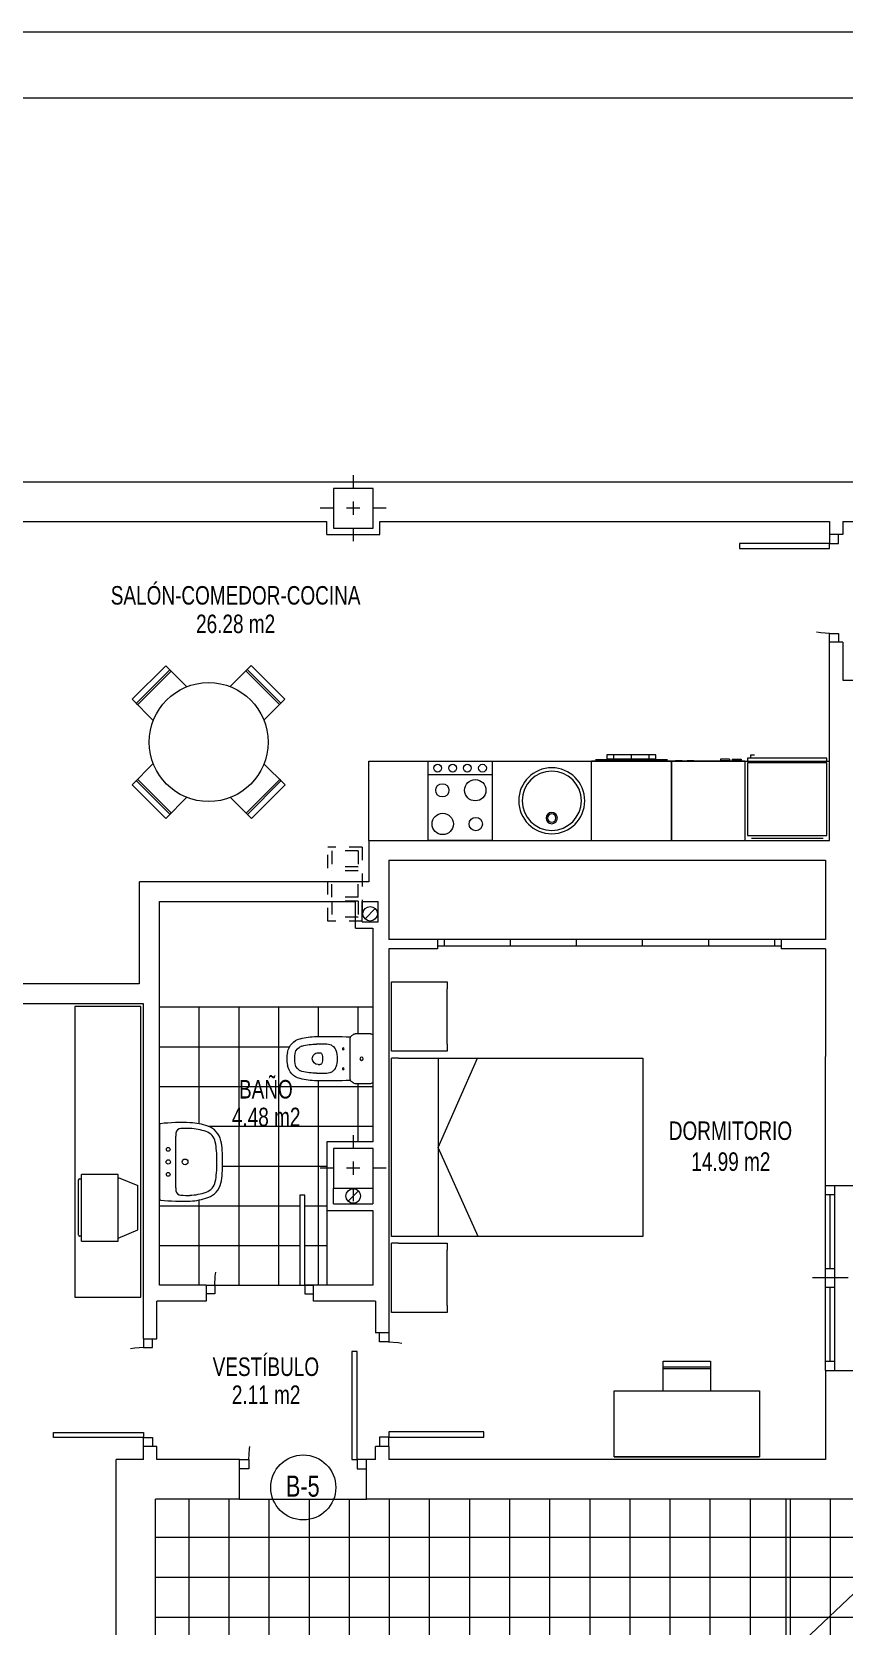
# Model space of a CAD drawing. Header units: millimetres. Extents: x 1426 to 1585, y -58 to 4.
# Drawn here: x 1433.61 to 1439.75, y -40.1 to -28.03 of the extents above; entities that cross this region are included whole.
import ezdxf
from ezdxf.enums import TextEntityAlignment as Align

# ---------------------------------------------------------------- set-up
doc = ezdxf.new("R2010")
doc.units = ezdxf.units.MM
doc.header["$LTSCALE"] = 0.35
for name, pattern in [('DASHDOT', [1, 0.5, -0.25, 0, -0.25]), ('HIDDEN', [0.375, 0.25, -0.125]), ('PUNTOS', [6.35, 0, -6.35])]:
    doc.linetypes.add(name, pattern=pattern)
for name, color, linetype, lineweight in [('BAJANTES', 9, 'Continuous', 0), ('BARRIDO_PUERTA', 251, 'PUNTOS', 0), ('CARPINTERIA', 4, 'Continuous', 0), ('COCINA', 7, 'Continuous', 0), ('ESCALERAS', 7, 'Continuous', 0), ('FORMATO', 7, 'Continuous', 0), ('GRAFISMOS', 8, 'DASHDOT', 0), ('MUEBLES', 7, 'Continuous', 0), ('MUROS', 1, 'Continuous', 0), ('OCULTO', 11, 'HIDDEN', 0), ('PENDIENTES', 250, 'Continuous', 0), ('PILARES', 7, 'Continuous', 0), ('SANITARIOS', 7, 'Continuous', 0), ('SHUNT', 9, 'Continuous', 0), ('SOLERIA', 251, 'Continuous', 0), ('SUPERFICIES', 2, 'Continuous', 0), ('TEXTOS', 3, 'Continuous', 0)]:
    doc.layers.add(name, color=color, linetype=linetype, lineweight=lineweight)
doc.styles.add('SWIS721 Lt', font='swisscl.ttf')

# ---------------------------------------------------------------- blocks, each defined once
blk = doc.blocks.new('SHUNT 56x21 OCULTO')
at = {"layer": 'OCULTO'}
for p, q in [((0, 0.26), (0, 0)), ((0.56, 0.26), (0, 0.26)), ((0.56, 0.26), (0.56, 0)), ((0.15, 0.23), (0.03, 0.23)), ((0.03, 0.23), (0.03, 0.03)), ((0.15, 0.23), (0.15, 0.03)), ((0.18, 0.23), (0.18, 0.03)), ((0.18, 0.23), (0.38, 0.23)), ((0.38, 0.23), (0.38, 0.03)), ((0.53, 0.23), (0.41, 0.23)), ((0.41, 0.23), (0.41, 0.03)), ((0.53, 0.23), (0.53, 0.03)), ((0, 0), (0.56, 0)), ((0.15, 0.03), (0.03, 0.03)), ((0.18, 0.03), (0.38, 0.03)), ((0.53, 0.03), (0.41, 0.03))]:
    blk.add_line(p, q, dxfattribs=at)
blk = doc.blocks.new('C FREGADERO1')
at = {"layer": 'SANITARIOS'}
for centre, radius in [((0, -0.3), 0.25), ((0, -0.3), 0.224), ((0, -0.169), 0.0423), ((0, -0.169), 0.0315)]:
    blk.add_circle(centre, radius, dxfattribs=at)
blk = doc.blocks.new('C FRIGORIFICO')
at = {"layer": 'COCINA'}
for p, q in [((0.62, -0.036), (0.02, -0.036)), ((0.02, -0.036), (0.02, -0.586)), ((0.592, -0.017), (0.049, -0.017)), ((0.62, -0.586), (0.62, -0.036)), ((0.02, -0.586), (0.62, -0.586)), ((0.62, -0.6), (0.02, -0.6)), ((0.02, -0.6), (0.02, -0.623)), ((0.62, -0.623), (0.62, -0.6)), ((0.02, -0.623), (0.62, -0.623)), ((0.597, -0.647), (0.567, -0.647)), ((0.597, -0.623), (0.597, -0.647))]:
    blk.add_line(p, q, dxfattribs=at)
blk = doc.blocks.new('C LAVADORA')
at = {"layer": 'SANITARIOS'}
for p, q in [((-0.303, 0), (-0.303, -0.6)), ((-0.303, 0), (0.303, 0)), ((0.303, 0), (0.303, -0.6)), ((0.303, -0.6), (-0.303, -0.6)), ((0.272, -0.61), (-0.272, -0.61)), ((-0.187, -0.618), (0.184, -0.618)), ((-0.187, -0.648), (-0.187, -0.618)), ((0.184, -0.648), (-0.187, -0.648)), ((-0.134, -0.618), (-0.134, -0.648)), ((0, -0.618), (0, -0.648)), ((0.131, -0.648), (0.131, -0.618)), ((0.184, -0.618), (0.184, -0.648))]:
    blk.add_line(p, q, dxfattribs=at)
blk.add_lwpolyline([(0.184, -0.648), (-0.187, -0.648), (-0.187, -0.618), (0.184, -0.618), (0.184, -0.648)], dxfattribs=at)
blk = doc.blocks.new('C LAVAVAJILLAS')
at = {"layer": 'SANITARIOS'}
for p, q in [((-0.278, -0.6), (-0.278, 0)), ((-0.278, 0), (0.278, 0)), ((0.278, -0.6), (0.278, 0)), ((0.278, -0.6), (-0.278, -0.6)), ((-0.248, -0.605), (-0.196, -0.605)), ((-0.159, -0.605), (-0.107, -0.605)), ((0.093, -0.605), (0.161, -0.605)), ((0.093, -0.615), (0.093, -0.605)), ((0.161, -0.615), (0.093, -0.615)), ((0.161, -0.615), (0.161, -0.605)), ((0.249, -0.605), (0.182, -0.605)), ((0.182, -0.615), (0.182, -0.605)), ((0.182, -0.615), (0.249, -0.615)), ((0.249, -0.615), (0.249, -0.605))]:
    blk.add_line(p, q, dxfattribs=at)
blk = doc.blocks.new('C COCINA')
at = {"layer": 'COCINA'}
blk.add_line((0.242, -0.499), (-0.242, -0.499), dxfattribs=at)
blk.add_lwpolyline([(0.242, -0.6), (-0.242, -0.6), (-0.242, 0), (0.242, 0)], close=True, dxfattribs=at)
for centre, radius in [((-0.117, -0.124), 0.0504), ((0.133, -0.125), 0.0808), ((-0.113, -0.38), 0.0808), ((0.136, -0.379), 0.0504), ((-0.168, -0.547), 0.0297), ((-0.053, -0.547), 0.0297), ((0.058, -0.547), 0.0297), ((0.171, -0.547), 0.0297)]:
    blk.add_circle(centre, radius, dxfattribs=at)
blk = doc.blocks.new('PILAR 30x30')
at = {"layer": 'GRAFISMOS', "ltscale": 0.5}
for p, q in [((0, 0.25), (0, -0.25)), ((0.25, 0), (-0.25, 0))]:
    blk.add_line(p, q, dxfattribs=at)
at = {"layer": 'PILARES'}
blk.add_lwpolyline([(0.15, -0.15), (0.15, 0.15), (-0.15, 0.15), (-0.15, -0.15)], close=True, dxfattribs=at)
blk = doc.blocks.new('mes')
at = {"layer": 'MUEBLES'}
for p, q in [((-0.18, 0.52), (-0.18, 0.746)), ((-0.18, 0.746), (0.18, 0.746)), ((0.18, 0.746), (0.18, 0.52)), ((-0.18, 0.688), (-0.18, 0.702)), ((-0.18, 0.702), (0.18, 0.702)), ((0.18, 0.688), (-0.18, 0.688)), ((-0.55, 0.52), (0.55, 0.52)), ((-0.55, 0.02), (-0.55, 0.52)), ((0.55, 0.52), (0.55, 0.02)), ((0.55, 0.02), (-0.55, 0.02)), ((-0.55, 0.02), (0.55, 0.02))]:
    blk.add_line(p, q, dxfattribs=at)
blk = doc.blocks.new('M MESA o90')
at = {"layer": 'MUEBLES'}
for p, q in [((-0.18, 0.412), (-0.18, 0.638)), ((-0.18, 0.638), (0.18, 0.638)), ((0.18, 0.638), (0.18, 0.412)), ((-0.18, 0.58), (-0.18, 0.594)), ((-0.18, 0.594), (0.18, 0.594)), ((0.18, 0.58), (-0.18, 0.58)), ((-0.638, -0.178), (-0.638, 0.182)), ((-0.638, 0.182), (-0.412, 0.182)), ((-0.594, -0.178), (-0.594, 0.182)), ((-0.58, 0.182), (-0.58, -0.178)), ((0.638, 0.182), (0.412, 0.182)), ((0.58, 0.182), (0.58, -0.178)), ((0.594, -0.178), (0.594, 0.182)), ((0.638, -0.178), (0.638, 0.182)), ((-0.412, -0.178), (-0.638, -0.178)), ((-0.58, -0.178), (-0.594, -0.178)), ((0.412, -0.178), (0.638, -0.178)), ((0.58, -0.178), (0.594, -0.178)), ((-0.18, -0.638), (-0.18, -0.412)), ((0.18, -0.412), (0.18, -0.638)), ((-0.18, -0.58), (0.18, -0.58)), ((0.18, -0.594), (-0.18, -0.594)), ((0.18, -0.58), (0.18, -0.594)), ((0.18, -0.638), (-0.18, -0.638))]:
    blk.add_line(p, q, dxfattribs=at)
blk.add_circle((0, 0), 0.45, dxfattribs=at)
blk = doc.blocks.new('S LAVABO1')
at = {"layer": 'SANITARIOS'}
for p, q in [((0.296, 0), (-0.296, 0)), ((-0.207, -0.13), (0.207, -0.13))]:
    blk.add_line(p, q, dxfattribs=at)
for centre, radius in [((-0.1, -0.07), 0.015), ((0, -0.07), 0.0175), ((0.1, -0.07), 0.015), ((0, -0.205), 0.023)]:
    blk.add_circle(centre, radius, dxfattribs=at)
for centre, radius, start, end in [((-0.296, -0.01), 0.01, 90, 173.6262), ((0.296, -0.01), 0.01, 6.3738, 90), ((1.185, -0.175), 1.5, 173.6262, 182.693), ((-1.185, -0.175), 1.5, 357.307, 6.3738), ((0.186, -0.222), 0.5, 182.693, 199.3406), ((1.186, -0.221), 1.454, 178.0234, 180.898), ((0.186, -0.222), 0.454, 182.693, 199.3406), ((-0.227, -0.171), 0.04, 95.5937, 179.6995), ((-0.207, -0.38), 0.25, 90, 95.5937), ((0.207, -0.38), 0.25, 84.4063, 90), ((0.227, -0.171), 0.04, 0.3005, 84.4063), ((-0.186, -0.222), 0.454, 340.6594, 357.307), ((-1.186, -0.221), 1.454, 359.102, 1.9766), ((-0.186, -0.222), 0.5, 340.6594, 357.307), ((-0.135, -0.335), 0.114, 199.3406, 257.4429), ((0.135, -0.335), 0.114, 282.5571, 340.6594), ((-0.135, -0.335), 0.16, 199.3406, 257.4429), ((-0.061, -0.003), 0.5, 257.4429, 266.4982), ((-0.061, -0.003), 0.454, 257.4429, 266.4982), ((0, 0.995), 1.5, 266.4982, 273.5018), ((0, 0.995), 1.454, 266.4982, 273.5018), ((0.061, -0.003), 0.454, 273.5018, 282.5571), ((0.061, -0.003), 0.5, 273.5018, 282.5571), ((0.135, -0.335), 0.16, 282.5571, 340.6594)]:
    blk.add_arc(centre, radius, start, end, dxfattribs=at)
blk = doc.blocks.new('S INODORO1')
at = {"layer": 'SANITARIOS'}
for p, q in [((0.188, 0), (-0.188, 0)), ((-0.2, -0.018), (-0.2, -0.141)), ((0.2, -0.018), (0.2, -0.141)), ((-0.192, -0.157), (-0.188, -0.162)), ((-0.164, -0.18), (0.164, -0.18)), ((0.192, -0.157), (0.188, -0.162)), ((-0.047, -0.437), (-0.047, -0.424)), ((0.047, -0.437), (0.047, -0.424))]:
    blk.add_line(p, q, dxfattribs=at)
blk.add_lwpolyline([(0.118, -0.367, 0.314585), (0.068, -0.297)], format="xyb", dxfattribs=at)
for centre, radius in [((0, -0.09), 0.0135), ((0, -0.09), 0.0135), ((-0.08, -0.236), 0.0075), ((0.08, -0.236), 0.0075)]:
    blk.add_circle(centre, radius, dxfattribs=at)
for centre, radius, start, end in [((0.18, -0.018), 0.02, 0, 65.6901), ((-0.18, -0.018), 0.02, 114.3099, 180), ((-0.181, -0.141), 0.019, 180, 235.0628), ((-0.164, -0.155), 0.025, 196.2152, 246.6224), ((5.322, -0.383), 5.5, 177.8638, 180.7095), ((-0.164, -0.155), 0.025, 246.6224, 270), ((0.164, -0.155), 0.025, 270, 293.3776), ((0.164, -0.155), 0.025, 293.3776, 343.7848), ((-5.322, -0.383), 5.5, 359.2905, 2.1362), ((0.181, -0.141), 0.019, 304.9372, 0), ((-0.043, -0.368), 0.075, 109.984, 179.8352), ((5.322, -0.383), 5.44, 179.8352, 180.7095), ((0, -0.485), 0.2, 70.016, 109.984), ((-5.322, -0.383), 5.44, 359.2905, 0.1648), ((0.373, -0.444), 0.55, 180.7095, 194.5395), ((0.373, -0.444), 0.49, 180.7095, 194.5395), ((-0.027, -0.424), 0.02, 99.7151, 180), ((0, -0.437), 0.047, 180, 270), ((0, -0.582), 0.18, 80.2849, 99.7151), ((0, -0.437), 0.047, 270, 0), ((0.027, -0.424), 0.02, 0, 80.2849), ((-0.373, -0.444), 0.49, 345.4605, 359.2905), ((-0.373, -0.444), 0.55, 345.4605, 359.2905), ((-0.03, -0.549), 0.134, 194.5395, 261.1838), ((-0.03, -0.549), 0.074, 194.5395, 261.1838), ((0, -0.355), 0.27, 261.1838, 278.8162), ((0.03, -0.549), 0.074, 278.8162, 345.4605), ((0.03, -0.549), 0.134, 278.8162, 345.4605), ((0, -0.355), 0.33, 261.1838, 278.8162)]:
    blk.add_arc(centre, radius, start, end, dxfattribs=at)
blk = doc.blocks.new('A$C70ED1BAF')
at = {"layer": 'MUEBLES'}
for p, q in [((0, 2.504), (0.42, 2.504)), ((0, 1.979), (0, 2.504)), ((0.42, 2.504), (0.42, 2.451)), ((0.42, 2.031), (0.42, 2.451)), ((0.053, 1.979), (0, 1.979)), ((0.42, 1.979), (0.053, 1.979)), ((0.42, 2.031), (0.42, 1.979)), ((0.053, 1.926), (0, 1.926)), ((0, 0.576), (0, 1.926)), ((0.053, 1.926), (1.9, 1.926)), ((0.352, 1.251), (0.651, 1.926)), ((0.352, 1.926), (0.352, 0.576)), ((1.9, 1.926), (1.9, 0.576)), ((0.656, 0.576), (0.352, 1.251)), ((0.053, 0.576), (0, 0.576)), ((0.053, 0.525), (0, 0.525)), ((0, 0), (0, 0.525)), ((1.9, 0.576), (0.053, 0.576)), ((0.053, 0.525), (0.42, 0.525)), ((0.42, 0.525), (0.42, 0.473)), ((0.42, 0.053), (0.42, 0.473)), ((0.42, 0), (0, 0)), ((0.42, 0.053), (0.42, 0))]:
    blk.add_line(p, q, dxfattribs=at)
blk = doc.blocks.new('M TV')
at = {"layer": 'MUEBLES'}
for p, q in [((-0.23, -0.172), (-0.168, -0.023)), ((0.168, -0.023), (-0.168, -0.023)), ((0.23, -0.172), (0.168, -0.023)), ((-0.252, -0.172), (-0.252, -0.45)), ((0.252, -0.172), (-0.252, -0.172)), ((0.252, -0.45), (0.252, -0.172)), ((0.252, -0.45), (-0.252, -0.45)), ((0.205, -0.474), (-0.209, -0.474)), ((0.215, -0.45), (0.215, -0.464))]:
    blk.add_line(p, q, dxfattribs=at)
blk.add_lwpolyline([(-0.219, -0.464), (-0.219, -0.45)], dxfattribs=at)
for centre, start, end in [((-0.209, -0.464), 180, 270), ((0.205, -0.464), 270, 0)]:
    blk.add_arc(centre, 0.0101, start, end, dxfattribs=at)
blk = doc.blocks.new('bajante')
at = {"layer": 'BAJANTES'}
blk.add_line((-0.039, -0.039), (0.039, 0.039), dxfattribs=at)
blk.add_circle((0, 0), 0.055, dxfattribs=at)
blk = doc.blocks.new('ARMARIO 5H')
at = {"layer": 'CARPINTERIA'}
for p, q in [((0, 0.05), (2.6, 0.05)), ((0, 0), (2.6, 0)), ((0.05, 0.05), (0.05, 0)), ((0.55, 0.05), (0.55, 0)), ((1.05, 0.05), (1.05, 0)), ((1.55, 0.05), (1.55, 0)), ((2.05, 0.05), (2.05, 0)), ((2.55, 0.05), (2.55, 0))]:
    blk.add_line(p, q, dxfattribs=at)
blk = doc.blocks.new('C P072')
at = {"layer": 'BARRIDO_PUERTA'}
blk.add_arc((0.068, -0.001), 0.722, 0.0689, 86.658, dxfattribs=at)
at = {"layer": 'CARPINTERIA'}
for p, q in [((0.07, 0.72), (0.11, 0.72)), ((0.07, 0), (0.07, 0.72)), ((0.11, 0.72), (0.11, 0)), ((0, 0), (0.07, 0)), ((0.11, 0), (0.07, 0)), ((0.07, 0), (0.07, -0.07)), ((0.79, 0), (0.79, -0.07)), ((0.86, 0), (0.79, 0)), ((0.07, -0.07), (0, -0.07)), ((0.79, -0.07), (0.86, -0.07))]:
    blk.add_line(p, q, dxfattribs=at)
blk = doc.blocks.new('C VA140')
at = {"layer": 'CARPINTERIA'}
for p, q in [((0.7, 0), (0, 0)), ((0.07, 0), (0.07, -0.07)), ((0.63, 0), (0.63, -0.07)), ((0.7, -0.17), (0.7, 0.1)), ((1.4, 0), (0.7, 0)), ((0.77, 0), (0.77, -0.07)), ((1.33, 0), (1.33, -0.07)), ((0.7, -0.07), (0, -0.07)), ((0.63, -0.035), (0.07, -0.035)), ((1.4, -0.07), (0.7, -0.07)), ((1.33, -0.035), (0.77, -0.035)), ((-0.05, -0.35), (-0.05, -0.3)), ((1.45, -0.35), (-0.05, -0.35)), ((1.45, -0.3), (1.45, -0.35))]:
    blk.add_line(p, q, dxfattribs=at)
blk = doc.blocks.new('C P082')
at = {"layer": 'BARRIDO_PUERTA'}
blk.add_arc((0.07, 0), 0.82, 0, 87.204, dxfattribs=at)
at = {"layer": 'CARPINTERIA'}
for p, q in [((0.07, 0.819), (0.11, 0.819)), ((0.07, 0), (0.07, 0.819)), ((0.11, 0.819), (0.11, 0)), ((0, 0), (0.07, 0)), ((0.11, 0), (0.07, 0)), ((0.07, 0), (0.07, -0.07)), ((0.89, 0), (0.89, -0.07)), ((0.96, 0), (0.89, 0)), ((0.07, -0.07), (0, -0.07)), ((0.89, -0.07), (0.96, -0.07))]:
    blk.add_line(p, q, dxfattribs=at)

msp = doc.modelspace()

# ---------------------------------------------------------------- hatches: boundary and pattern name
at = {"layer": 'SOLERIA'}
h = msp.add_hatch(dxfattribs=at)
h.set_pattern_fill('ANSI37', color=256, scale=2.405, angle=45, style=0)
h.set_pattern_definition([(90, (1434.57225, -37.51548), (-0.300625, 3e-17), []), (180, (1434.57225, -37.51548), (-3e-17, -0.300625), [])])
h.paths.add_polyline_path([(1435.634, -36.835), (1435.672, -36.835), (1435.672, -37.515), (1435.738, -37.515), (1435.838, -37.515), (1435.838, -36.95), (1435.838, -36.43), (1436.186, -36.43), (1436.186, -35.979, -0.294743), (1436.169, -35.99), (1436.053, -35.99, -0.244989), (1436.038, -35.982), (1436.033, -35.978, -0.223559), (1436.018, -35.965, -0.012417), (1435.76, -35.968, -0.060418), (1435.636, -35.952, -0.299274), (1435.542, -35.849, -0.077088), (1435.542, -35.753, -0.299274), (1435.636, -35.65, -0.060418), (1435.76, -35.633, -0.012417), (1436.018, -35.636, -0.223559), (1436.033, -35.623), (1436.038, -35.619, -0.244989), (1436.053, -35.612), (1436.169, -35.612, -0.294743), (1436.186, -35.623), (1436.186, -35.412), (1434.572, -35.412), (1434.572, -36.302, -0.381994), (1434.581, -36.293, -0.039582), (1434.805, -36.286, -0.072767), (1434.939, -36.312, -0.259094), (1435.037, -36.422, -0.039532), (1435.047, -36.496, -0.030568), (1435.047, -36.669, -0.039532), (1435.037, -36.743, -0.259094), (1434.939, -36.853, -0.072767), (1434.805, -36.879, -0.039582), (1434.581, -36.872, -0.381994), (1434.572, -36.862), (1434.572, -37.515), (1434.925, -37.515), (1434.991, -37.515, -0.396883)])
h.paths.add_polyline_path([(1435.634, -36.835, 0.396883), (1434.991, -37.515), (1435.634, -37.515)])
h = msp.add_hatch(dxfattribs=at)
h.set_pattern_fill('ANSI37', color=256, scale=2.4267, angle=45, style=0)
h.set_pattern_definition([(90, (1449.35593, -40.63548), (-0.3033375, 6e-17), []), (180, (1449.35593, -40.63548), (-6e-17, -0.3033375), [])])
h.paths.add_polyline_path([(1434.543, -39.135), (1439.912, -39.135), (1439.912, -38.585), (1440.312, -38.585), (1440.312, -36.485), (1443.912, -36.485), (1443.912, -37.945), (1445.962, -37.945), (1445.962, -36.085), (1447.612, -36.085), (1447.612, -36.485), (1453.419, -36.485), (1453.419, -36.085), (1453.589, -36.085), (1453.589, -36.575), (1453.629, -36.575), (1453.629, -36.085), (1454.799, -36.085), (1454.799, -36.575), (1454.839, -36.575), (1454.839, -36.085), (1455.689, -36.085), (1455.689, -36.485), (1457.963, -36.485), (1457.963, -38.585), (1459.513, -38.585), (1459.513, -39.045), (1460.613, -39.045), (1460.613, -36.485), (1464.213, -36.485), (1464.213, -38.585), (1464.613, -38.585), (1464.613, -39.135), (1468.525, -39.135), (1468.525, -40.335), (1468.285, -40.335), (1468.285, -40.285), (1467.385, -40.285), (1467.385, -40.335), (1464.593, -40.335), (1464.593, -40.285), (1463.393, -40.285), (1463.393, -40.335), (1462.882, -40.335), (1462.882, -40.285), (1461.682, -40.285), (1461.682, -40.335), (1457.536, -40.335), (1457.536, -40.285), (1456.336, -40.285), (1456.336, -40.335), (1453.718, -40.335), (1453.718, -40.285), (1452.518, -40.285), (1452.518, -40.335), (1452.007, -40.335), (1452.007, -40.285), (1450.807, -40.285), (1450.807, -40.335), (1450.212, -40.335), (1450.212, -40.565), (1450.142, -40.565), (1450.142, -40.635), (1448.57, -40.635), (1448.57, -40.565), (1448.5, -40.565), (1448.5, -40.335), (1448.188, -40.335), (1448.188, -40.285), (1446.988, -40.285), (1446.988, -40.335), (1442.842, -40.335), (1442.842, -40.285), (1441.642, -40.285), (1441.642, -40.335), (1441.132, -40.335), (1441.132, -40.285), (1439.932, -40.285), (1439.932, -40.335), (1437.14, -40.335), (1437.14, -40.285), (1436.24, -40.285), (1436.24, -40.335), (1434.543, -40.335)])
h.paths.add_polyline_path([(1448.562, -37.135), (1455.963, -37.135), (1455.963, -38.685), (1448.562, -38.685)], flags=16)
h.paths.add_polyline_path([(1441.212, -37.135), (1442.912, -37.135), (1442.912, -38.535), (1441.212, -38.535)], flags=16)
h.paths.add_polyline_path([(1461.613, -37.135), (1463.313, -37.135), (1463.313, -38.535), (1461.613, -38.535)], flags=16)

# ---------------------------------------------------------------- linework, layer by layer
at = {"layer": 'COCINA'}
for p, q in [((1436.156, -33.549), (1439.642, -33.549)), ((1436.156, -34.149), (1436.156, -33.549))]:
    msp.add_line(p, q, dxfattribs=at)
at = {"layer": 'ESCALERAS'}
for p, q in [((1436.106, -34.764), (1436.106, -34.612)), ((1436.106, -34.612), (1436.226, -34.612)), ((1436.226, -34.764), (1436.226, -34.612)), ((1436.106, -34.764), (1436.226, -34.764)), ((1435.888, -36.78), (1436.186, -36.78)), ((1435.888, -36.9), (1435.888, -36.78)), ((1436.186, -36.78), (1436.186, -36.9)), ((1435.888, -36.9), (1436.186, -36.9))]:
    msp.add_line(p, q, dxfattribs=at)
at = {"layer": 'FORMATO'}
msp.add_lwpolyline([(1478.459, -28.03), (1478.459, -57.73), (1425.959, -57.73), (1425.959, -28.03)], close=True, dxfattribs=at)
at = {"layer": 'FORMATO', "color": 1}
msp.add_lwpolyline([(1477.959, -28.53), (1477.959, -57.23), (1426.459, -57.23), (1426.459, -28.53)], close=True, dxfattribs=at)
at = {"layer": 'MUEBLES'}
msp.add_lwpolyline([(1434.432, -37.605), (1434.432, -35.405), (1433.932, -35.405), (1433.932, -37.605)], close=True, dxfattribs=at)
at = {"layer": 'MUROS', "lineweight": 0}
for p, q in [((1430.364, -31.435), (1474.164, -31.435)), ((1430.761, -31.735), (1435.838, -31.735)), ((1435.838, -31.835), (1435.838, -31.735)), ((1435.838, -31.835), (1436.238, -31.835)), ((1436.238, -31.835), (1436.238, -31.735)), ((1436.238, -31.735), (1439.642, -31.735)), ((1439.642, -31.735), (1439.642, -31.835)), ((1439.742, -31.835), (1439.642, -31.835)), ((1439.742, -31.735), (1439.742, -31.835)), ((1439.742, -31.735), (1441.187, -31.735)), ((1439.742, -32.649), (1439.642, -32.649)), ((1439.642, -34.149), (1439.642, -32.649)), ((1439.742, -32.649), (1439.742, -32.935)), ((1439.742, -32.935), (1440.587, -32.935)), ((1436.156, -34.149), (1436.156, -34.462)), ((1436.306, -34.299), (1439.612, -34.299)), ((1436.306, -34.299), (1436.306, -34.899)), ((1439.612, -34.299), (1439.612, -34.899)), ((1436.156, -34.462), (1434.42, -34.462)), ((1434.572, -34.612), (1436.056, -34.612)), ((1434.572, -37.515), (1434.572, -34.612)), ((1436.056, -34.814), (1436.056, -34.612)), ((1436.056, -34.814), (1436.186, -34.814)), ((1436.186, -34.814), (1436.186, -36.43)), ((1436.675, -34.899), (1436.306, -34.899)), ((1436.675, -34.969), (1436.306, -34.969)), ((1436.306, -34.969), (1436.306, -37.875)), ((1439.612, -34.899), (1439.275, -34.899)), ((1439.612, -34.969), (1439.275, -34.969)), ((1439.612, -34.969), (1439.612, -35.785)), ((1434.418, -35.235), (1430.902, -35.235)), ((1434.452, -37.922), (1434.452, -35.385)), ((1435.838, -36.43), (1435.838, -36.95)), ((1436.186, -36.43), (1435.838, -36.43)), ((1435.838, -36.95), (1436.186, -36.95)), ((1436.186, -36.95), (1436.186, -37.515)), ((1434.552, -37.922), (1434.552, -37.635)), ((1439.612, -38.16), (1439.612, -38.835)), ((1434.452, -38.835), (1434.243, -38.835)), ((1434.452, -38.835), (1434.452, -38.735)), ((1434.552, -38.835), (1434.552, -38.735)), ((1435.178, -38.835), (1434.552, -38.835)), ((1436.206, -38.835), (1436.138, -38.835)), ((1436.306, -38.735), (1436.306, -38.835)), ((1439.612, -38.835), (1436.306, -38.835)), ((1439.612, -38.835), (1436.338, -38.835)), ((1435.178, -39.135), (1434.543, -39.135)), ((1434.543, -40.335), (1434.543, -39.135)), ((1439.912, -39.135), (1436.138, -39.135))]:
    msp.add_line(p, q, dxfattribs=at)
at = {"layer": 'MUROS'}
for p, q in [((1436.156, -34.149), (1439.642, -34.149)), ((1434.42, -35.235), (1434.42, -34.462)), ((1436.675, -34.899), (1436.675, -34.969)), ((1439.275, -34.899), (1439.275, -34.969)), ((1434.452, -35.385), (1430.646, -35.385)), ((1439.612, -36.76), (1439.612, -35.785)), ((1439.612, -36.76), (1439.912, -36.76)), ((1434.925, -37.515), (1434.572, -37.515)), ((1434.925, -37.515), (1434.925, -37.635)), ((1435.738, -37.635), (1435.738, -37.515)), ((1436.186, -37.515), (1435.738, -37.515)), ((1434.925, -37.635), (1434.552, -37.635)), ((1436.206, -37.635), (1435.738, -37.635)), ((1436.206, -37.635), (1436.206, -37.875)), ((1436.306, -37.875), (1436.206, -37.875)), ((1434.452, -37.922), (1434.552, -37.922)), ((1439.612, -38.16), (1439.912, -38.16)), ((1434.243, -40.745), (1434.243, -38.835)), ((1434.552, -38.735), (1434.452, -38.735)), ((1435.178, -39.135), (1435.178, -38.835)), ((1436.138, -39.135), (1436.138, -38.835)), ((1436.206, -38.835), (1436.206, -38.735)), ((1436.306, -38.735), (1436.206, -38.735))]:
    msp.add_line(p, q, dxfattribs=at)
at = {"layer": 'PENDIENTES'}
for p in [(1441.212, -38.535), (1439.312, -39.135)]:
    msp.add_line(p, (1439.312, -40.335), dxfattribs=at)
at = {"layer": 'SANITARIOS'}
msp.add_line((1436.186, -35.412), (1434.572, -35.412), dxfattribs=at)
at = {"layer": 'SHUNT'}
msp.add_line((1435.838, -36.95), (1435.838, -37.515), dxfattribs=at)
at = {"layer": 'SOLERIA'}
for p, q in [((1434.925, -37.515), (1435.738, -37.515)), ((1435.178, -39.135), (1436.138, -39.135))]:
    msp.add_line(p, q, dxfattribs=at)
at = {"layer": 'TEXTOS', "color": 7}
msp.add_circle((1435.66, -39.046), 0.246, dxfattribs=at)

# ---------------------------------------------------------------- block references
at = {"layer": 'BAJANTES'}
msp.add_blockref('bajante', (1436.166, -34.704), dxfattribs=at)
at = {"layer": 'BAJANTES', "rotation": 180}
msp.add_blockref('bajante', (1436.038, -36.84), dxfattribs=at)
at = {"layer": 'CARPINTERIA', "rotation": 90}
for p, xscale, yscale, zscale in [((1439.642, -31.835), -0.9456530098937037, 0.9456530098936469, 0.9456530098936341), ((1434.452, -38.735), 0.9456530098937037, 0.9456530098937037, 0.9456530098937037)]:
    msp.add_blockref('C P072', p, dxfattribs=dict(at, xscale=xscale, yscale=yscale, zscale=zscale))
at = {"layer": 'CARPINTERIA', "xscale": -1}
msp.add_blockref('ARMARIO 5H', (1439.275, -34.949), dxfattribs=at)
for name, p, rotation in [('C VA140', (1439.612, -36.76), 90.00000000001303), ('C P072', (1436.306, -38.735), 270), ('C P082', (1436.138, -38.835), 359.999999999974)]:
    msp.add_blockref(name, p, dxfattribs=dict(at, rotation=rotation))
at = {"layer": 'CARPINTERIA', "xscale": -0.9456530098937037, "yscale": 0.9456530098936469, "zscale": 0.9456530098936341}
msp.add_blockref('C P072', (1435.738, -37.515), dxfattribs=at)
at = {"layer": 'COCINA', "rotation": 180}
for name, p in [('C FRIGORIFICO', (1439.642, -34.149)), ('C COCINA', (1436.848, -34.149))]:
    msp.add_blockref(name, p, dxfattribs=at)
at = {"layer": 'MUEBLES'}
for name, p, rotation in [('M MESA o90', (1434.944, -33.405), 45.00000000000864), ('M TV', (1434.432, -36.929), 270), ('mes', (1438.562, -38.835), 359.9999999999609)]:
    msp.add_blockref(name, p, dxfattribs=dict(at, rotation=rotation))
msp.add_blockref('A$C70ED1BAF', (1436.328, -37.723), dxfattribs=at)
at = {"layer": 'OCULTO', "xscale": -1, "rotation": 270}
msp.add_blockref('SHUNT 56x21 OCULTO', (1435.846, -34.759), dxfattribs=at)
at = {"layer": 'PILARES'}
for p in [(1436.038, -31.635), (1436.038, -36.63)]:
    msp.add_blockref('PILAR 30x30', p, dxfattribs=at)
at = {"layer": 'SANITARIOS', "xscale": -1, "rotation": 180}
for name, p in [('C LAVADORA', (1438.143, -34.149)), ('C LAVAVAJILLAS', (1438.723, -34.149)), ('C FREGADERO1', (1437.54, -34.149))]:
    msp.add_blockref(name, p, dxfattribs=at)
at = {"layer": 'SANITARIOS', "yscale": 0.9456530098936469}
for name, p, xscale, zscale, rotation in [('S INODORO1', (1436.186, -35.801), -0.9456530098936469, 0.9456530098936341, 270), ('S LAVABO1', (1434.572, -36.582), 0.9456530098936469, 0.9456530098936469, 90)]:
    msp.add_blockref(name, p, dxfattribs=dict(at, xscale=xscale, zscale=zscale, rotation=rotation))

# ---------------------------------------------------------------- texts
at = {"layer": 'SUPERFICIES', "style": 'SWIS721 Lt'}
for s, p in [('26.28 m2', (1435.148, -32.44)), ('4.48 m2', (1435.379, -36.172)), ('14.99 m2', (1438.895, -36.51)), ('2.11 m2', (1435.379, -38.274))]:
    msp.add_text(s, height=0.14, dxfattribs=at).set_placement(p, align=Align.TOP_CENTER)
at = {"layer": 'TEXTOS', "style": 'SWIS721 Lt'}
for s, p in [('SALÓN-COMEDOR-COCINA', (1435.148, -32.277)), ('BAÑO', (1435.377, -36.014)), ('DORMITORIO', (1438.892, -36.346)), ('VESTÍBULO', (1435.377, -38.115))]:
    msp.add_text(s, height=0.14, dxfattribs=at).set_placement(p, align=Align.MIDDLE)
at = {"layer": 'TEXTOS', "color": 2, "style": 'SWIS721 Lt'}
msp.add_text('B-5', height=0.16, dxfattribs=at).set_placement((1435.656, -39.037), align=Align.MIDDLE)

doc.saveas('drawing.dxf')
